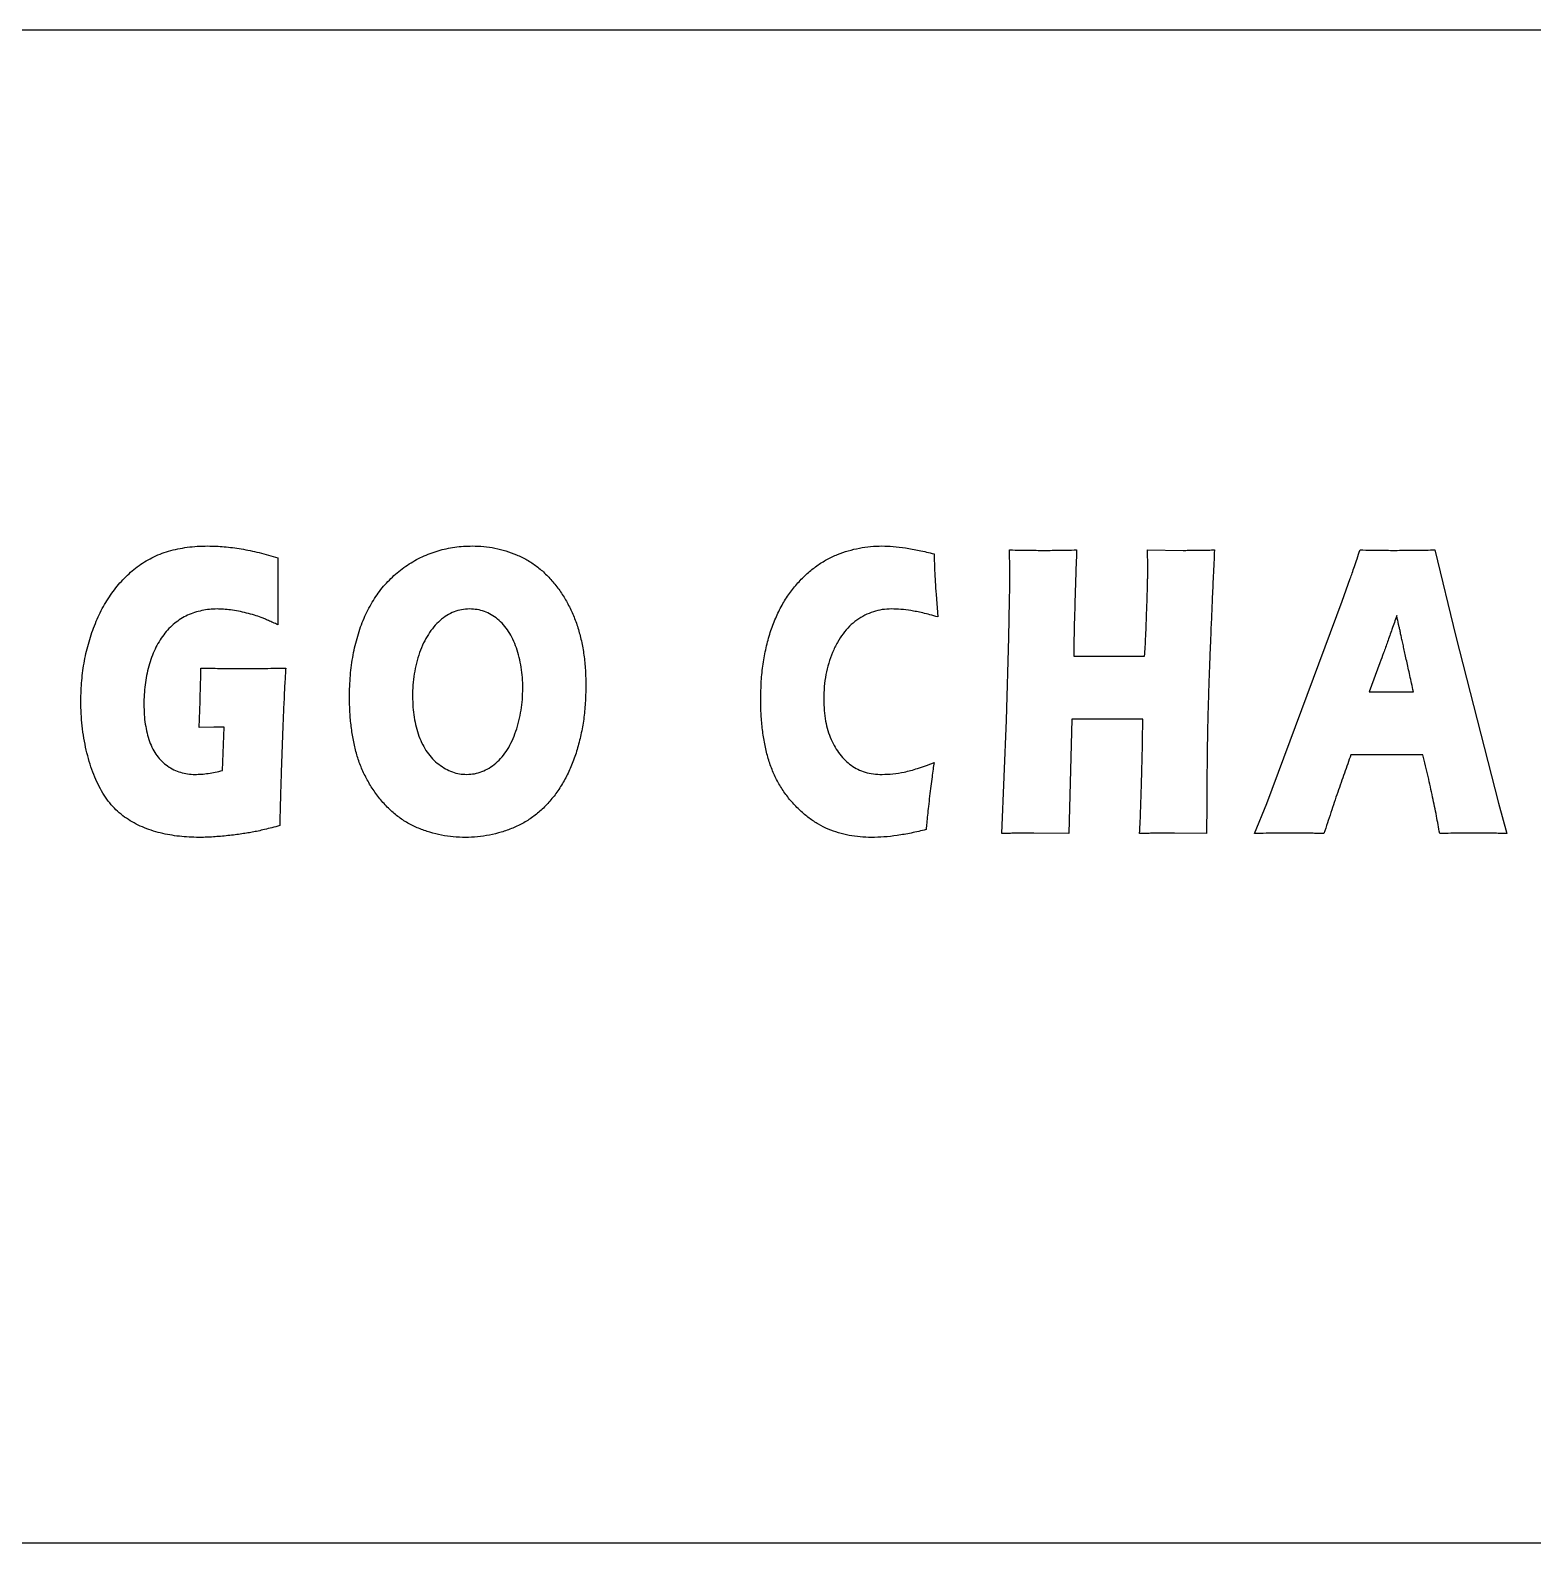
# Model space of a CAD drawing. Header units: millimetres. Extents: x -93 to 201, y -46 to 266.
# Drawn here: x 53.7 to 133.2, y 186.2 to 266.2 of the extents above; entities that cross this region are included whole.
import ezdxf

# ---------------------------------------------------------------- set-up
doc = ezdxf.new("R2010")
doc.units = ezdxf.units.MM

msp = doc.modelspace()

# ---------------------------------------------------------------- linework, layer by layer
at = {"color": 7, "linetype": 'Continuous', "lineweight": 25}
for p, q in [((200.738, 266.214), (-54.262, 266.214)), ((101.53, 238.52), (101.56, 237.641)), ((105.54, 237.674), (105.53, 238.728)), ((112.822, 238.728), (114.7, 238.705)), ((128.023, 238.728), (129.13, 234.145)), ((66.822, 238.312), (66.822, 234.77)), ((123.121, 236.013), (123.544, 237.211)), ((101.641, 236.378), (101.739, 235.187)), ((105.491, 234.103), (105.524, 236.046)), ((119.13, 225.31), (123.121, 236.013)), ((105.371, 229.728), (105.491, 234.103)), ((129.13, 234.145), (131.383, 225.333)), ((108.916, 233.103), (112.666, 233.103)), ((125.113, 232.758), (124.543, 231.228)), ((124.543, 231.228), (126.887, 231.228)), ((62.655, 229.34), (62.707, 230.704)), ((105.114, 223.728), (105.371, 229.728)), ((108.825, 229.77), (108.659, 223.728)), ((112.575, 229.77), (108.825, 229.77)), ((63.43, 229.353), (62.655, 229.34)), ((63.993, 229.353), (63.43, 229.353)), ((63.905, 227.062), (63.993, 229.353)), ((127.388, 227.895), (123.583, 227.895)), ((118.489, 223.728), (119.13, 225.31)), ((131.383, 225.333), (131.822, 223.728)), ((108.659, 223.728), (106.816, 223.751)), ((115.95, 223.728), (114.241, 223.751)), ((-54.262, 186.214), (200.738, 186.214))]:
    msp.add_line(p, q, dxfattribs=at)
for points, knots in [([(56.405, 230.733), (56.408, 230.916), (56.413, 231.278), (56.451, 231.815), (56.507, 232.343), (56.594, 232.861), (56.7, 233.37), (56.834, 233.868), (56.99, 234.357), (57.169, 234.835), (57.369, 235.295), (57.593, 235.733), (57.842, 236.144), (58.109, 236.532), (58.394, 236.898), (58.706, 237.233), (59.036, 237.548), (59.386, 237.838), (59.762, 238.097), (60.165, 238.322), (60.592, 238.517), (61.05, 238.666), (61.532, 238.788), (62.039, 238.875), (62.573, 238.929), (62.937, 238.934), (63.124, 238.937)], [0, 0, 0, 0, 0.045831, 0.090931, 0.135385, 0.179325, 0.222812, 0.266011, 0.308964, 0.351769, 0.394027, 0.435133, 0.475264, 0.514677, 0.553524, 0.591739, 0.629742, 0.667909, 0.70596, 0.744424, 0.783607, 0.823883, 0.865225, 0.908403, 0.953071, 1, 1, 1, 1]), ([(63.124, 238.937), (63.41, 238.929), (64, 238.912), (64.904, 238.788), (65.854, 238.593), (66.492, 238.407), (66.822, 238.312)], [0, 0, 0, 0, 0.2277271, 0.4702001, 0.7263577, 1, 1, 1, 1]), ([(70.614, 230.929), (70.616, 231.124), (70.622, 231.51), (70.658, 232.079), (70.716, 232.63), (70.8, 233.162), (70.912, 233.675), (71.041, 234.173), (71.197, 234.652), (71.379, 235.11), (71.584, 235.547), (71.812, 235.963), (72.066, 236.352), (72.339, 236.72), (72.64, 237.058), (72.964, 237.372), (73.31, 237.662), (73.677, 237.929), (74.063, 238.165), (74.462, 238.371), (74.872, 238.549), (75.298, 238.688), (75.734, 238.798), (76.182, 238.882), (76.641, 238.926), (76.951, 238.933), (77.108, 238.937)], [0, 0, 0, 0, 0.050564, 0.099808, 0.147538, 0.193893, 0.239282, 0.283423, 0.326851, 0.369459, 0.411043, 0.451768, 0.491963, 0.53128, 0.570276, 0.609004, 0.647875, 0.687085, 0.726292, 0.764853, 0.803352, 0.841806, 0.880631, 0.919742, 0.959535, 1, 1, 1, 1]), ([(77.108, 238.937), (77.31, 238.931), (77.712, 238.92), (78.307, 238.829), (78.89, 238.681), (79.46, 238.477), (80.01, 238.213), (80.525, 237.87), (81.002, 237.456), (81.439, 236.977), (81.835, 236.446), (82.176, 235.87), (82.468, 235.257), (82.707, 234.603), (82.888, 233.903), (83.022, 233.156), (83.1, 232.358), (83.109, 231.81), (83.114, 231.528)], [0, 0, 0, 0, 0.056515, 0.112354, 0.168074, 0.224521, 0.281256, 0.338409, 0.396937, 0.457508, 0.519542, 0.581739, 0.644591, 0.709205, 0.776044, 0.846648, 0.921056, 1, 1, 1, 1]), ([(92.364, 230.821), (92.37, 231.142), (92.382, 231.767), (92.477, 232.681), (92.636, 233.544), (92.855, 234.356), (93.14, 235.108), (93.472, 235.803), (93.868, 236.429), (94.318, 236.986), (94.806, 237.473), (95.317, 237.891), (95.856, 238.229), (96.416, 238.493), (96.992, 238.692), (97.578, 238.83), (98.173, 238.92), (98.572, 238.931), (98.773, 238.937)], [0, 0, 0, 0, 0.082726, 0.161621, 0.236875, 0.309217, 0.378398, 0.444456, 0.507825, 0.56941, 0.628864, 0.68546, 0.739737, 0.792767, 0.844973, 0.89684, 0.948089, 1, 1, 1, 1]), ([(98.773, 238.937), (98.971, 238.931), (99.388, 238.919), (100.046, 238.834), (100.768, 238.705), (101.268, 238.583), (101.53, 238.52)], [0, 0, 0, 0, 0.212184, 0.447957, 0.710689, 1, 1, 1, 1]), ([(105.53, 238.728), (105.725, 238.725), (106.087, 238.718), (106.592, 238.713), (107.018, 238.704), (107.276, 238.705), (107.392, 238.705)], [0, 0, 0, 0, 0.312952, 0.583928, 0.812954, 1, 1, 1, 1]), ([(107.392, 238.705), (107.488, 238.705), (107.708, 238.704), (108.083, 238.714), (108.548, 238.718), (108.888, 238.725), (109.072, 238.728)], [0, 0, 0, 0, 0.170524, 0.3934, 0.670528, 1, 1, 1, 1]), ([(109.072, 238.728), (109.053, 238.213), (109.015, 237.214), (108.976, 235.761), (108.936, 234.401), (108.922, 233.525), (108.916, 233.103)], [0, 0, 0, 0, 0.2749487, 0.5330554, 0.7749391, 1, 1, 1, 1]), ([(112.835, 237.683), (112.835, 237.743), (112.836, 237.88), (112.831, 238.113), (112.829, 238.402), (112.824, 238.613), (112.822, 238.728)], [0, 0, 0, 0, 0.171323, 0.392507, 0.669756, 1, 1, 1, 1]), ([(114.7, 238.705), (114.731, 238.705), (114.802, 238.706), (114.926, 238.705), (115.083, 238.709), (115.274, 238.712), (115.499, 238.715), (115.757, 238.719), (116.049, 238.721), (116.255, 238.726), (116.364, 238.728)], [0, 0, 0, 0, 0.0547883, 0.1291439, 0.223087, 0.3385504, 0.4735786, 0.6281722, 0.8042884, 1, 1, 1, 1]), ([(116.364, 238.728), (116.341, 238.273), (116.298, 237.392), (116.245, 236.115), (116.192, 234.929), (116.146, 233.835), (116.108, 232.83), (116.07, 231.915), (116.047, 231.09), (116.02, 230.335), (116.006, 229.609), (115.987, 228.87), (115.98, 228.098), (115.97, 227.291), (115.959, 226.449), (115.953, 225.572), (115.95, 224.661), (115.95, 224.043), (115.95, 223.728)], [0, 0, 0, 0, 0.091203, 0.176309, 0.255338, 0.328497, 0.395354, 0.456351, 0.511472, 0.560298, 0.607379, 0.656628, 0.708038, 0.761834, 0.818016, 0.876365, 0.937098, 1, 1, 1, 1]), ([(123.544, 237.211), (123.578, 237.309), (123.652, 237.524), (123.771, 237.874), (123.913, 238.282), (124.01, 238.573), (124.062, 238.728)], [0, 0, 0, 0, 0.193324, 0.425181, 0.69365, 1, 1, 1, 1]), ([(124.062, 238.728), (124.271, 238.725), (124.659, 238.718), (125.197, 238.713), (125.643, 238.704), (125.909, 238.705), (126.028, 238.705)], [0, 0, 0, 0, 0.319549, 0.592725, 0.819551, 1, 1, 1, 1]), ([(126.028, 238.705), (126.374, 238.707), (127.039, 238.709), (127.704, 238.722), (128.023, 238.728)], [0, 0, 0, 0, 0.52036, 1, 1, 1, 1]), ([(101.56, 237.641), (101.57, 237.44), (101.59, 237.019), (101.624, 236.598), (101.641, 236.378)], [0, 0, 0, 0, 0.476489, 1, 1, 1, 1]), ([(105.524, 236.046), (105.529, 236.323), (105.539, 236.865), (105.54, 237.408), (105.54, 237.674)], [0, 0, 0, 0, 0.510029, 1, 1, 1, 1]), ([(112.666, 233.103), (112.677, 233.268), (112.702, 233.625), (112.729, 234.2), (112.76, 234.855), (112.778, 235.444), (112.796, 235.928), (112.805, 236.269), (112.816, 236.58), (112.821, 236.86), (112.829, 237.109), (112.831, 237.329), (112.836, 237.516), (112.835, 237.631), (112.835, 237.683)], [0, 0, 0, 0, 0.108178, 0.23404, 0.376926, 0.537523, 0.619242, 0.693839, 0.761338, 0.822429, 0.87713, 0.924716, 0.965912, 1, 1, 1, 1]), ([(63.609, 235.603), (63.473, 235.6), (63.204, 235.594), (62.807, 235.524), (62.421, 235.421), (62.047, 235.275), (61.69, 235.088), (61.362, 234.848), (61.057, 234.567), (60.781, 234.24), (60.535, 233.875), (60.317, 233.476), (60.141, 233.04), (59.991, 232.577), (59.879, 232.09), (59.798, 231.586), (59.748, 231.07), (59.742, 230.721), (59.739, 230.545)], [0, 0, 0, 0, 0.0569309, 0.1127234, 0.1683432, 0.2245221, 0.2806918, 0.3367489, 0.3943735, 0.4540795, 0.5156539, 0.5787556, 0.6442297, 0.7125667, 0.7826381, 0.8536134, 0.9262674, 1, 1, 1, 1]), ([(66.822, 234.77), (66.736, 234.809), (66.574, 234.883), (66.343, 234.988), (66.138, 235.076), (65.892, 235.175), (65.574, 235.284), (65.168, 235.391), (64.748, 235.49), (64.338, 235.552), (63.962, 235.595), (63.722, 235.6), (63.609, 235.603)], [0, 0, 0, 0, 0.084443, 0.160193, 0.226861, 0.284479, 0.398597, 0.527669, 0.660284, 0.785336, 0.898768, 1, 1, 1, 1]), ([(76.968, 235.603), (76.826, 235.596), (76.545, 235.581), (76.136, 235.461), (75.751, 235.265), (75.389, 234.996), (75.06, 234.658), (74.77, 234.26), (74.517, 233.803), (74.315, 233.291), (74.15, 232.743), (74.033, 232.168), (73.959, 231.575), (73.951, 231.172), (73.947, 230.968)], [0, 0, 0, 0, 0.069483, 0.137545, 0.207285, 0.280733, 0.35751, 0.437453, 0.522025, 0.612752, 0.707214, 0.802303, 0.899873, 1, 1, 1, 1]), ([(79.78, 231.411), (79.777, 231.6), (79.772, 231.971), (79.702, 232.517), (79.602, 233.042), (79.451, 233.539), (79.267, 233.999), (79.038, 234.412), (78.768, 234.77), (78.456, 235.067), (78.118, 235.308), (77.754, 235.48), (77.368, 235.586), (77.102, 235.597), (76.968, 235.603)], [0, 0, 0, 0, 0.100953, 0.198479, 0.29366, 0.386299, 0.475241, 0.558313, 0.637754, 0.714033, 0.78771, 0.858261, 0.928444, 1, 1, 1, 1]), ([(99.287, 235.603), (99.121, 235.597), (98.793, 235.585), (98.315, 235.468), (97.864, 235.282), (97.441, 235.021), (97.05, 234.695), (96.708, 234.294), (96.406, 233.83), (96.153, 233.306), (95.948, 232.734), (95.803, 232.126), (95.713, 231.488), (95.702, 231.053), (95.697, 230.831)], [0, 0, 0, 0, 0.07499, 0.147323, 0.220316, 0.294266, 0.370255, 0.448575, 0.530881, 0.618994, 0.710381, 0.803934, 0.900173, 1, 1, 1, 1]), ([(101.739, 235.187), (101.598, 235.224), (101.331, 235.293), (100.953, 235.391), (100.614, 235.462), (100.228, 235.53), (99.791, 235.588), (99.45, 235.598), (99.287, 235.603)], [0, 0, 0, 0, 0.175414, 0.331504, 0.470272, 0.590888, 0.803973, 1, 1, 1, 1]), ([(126.002, 235.252), (125.919, 235.009), (125.761, 234.547), (125.524, 233.891), (125.314, 233.301), (125.177, 232.932), (125.113, 232.758)], [0, 0, 0, 0, 0.290107, 0.55381, 0.7903, 1, 1, 1, 1]), ([(126.887, 231.228), (126.854, 231.376), (126.79, 231.663), (126.701, 232.082), (126.612, 232.474), (126.531, 232.841), (126.456, 233.182), (126.388, 233.499), (126.322, 233.788), (126.264, 234.052), (126.211, 234.29), (126.168, 234.503), (126.123, 234.69), (126.088, 234.852), (126.058, 234.989), (126.037, 235.1), (126.016, 235.184), (126.006, 235.232), (126.002, 235.252)], [0, 0, 0, 0, 0.110043, 0.214346, 0.311534, 0.402979, 0.487912, 0.566332, 0.638409, 0.703972, 0.763022, 0.816332, 0.862527, 0.902979, 0.936918, 0.964347, 0.98543, 1, 1, 1, 1]), ([(62.707, 230.704), (62.711, 230.794), (62.718, 231.007), (62.729, 231.295), (62.737, 231.582), (62.744, 231.847), (62.747, 232.149), (62.747, 232.364), (62.746, 232.478)], [0, 0, 0, 0, 0.152342, 0.359741, 0.488191, 0.63681, 0.807404, 1, 1, 1, 1]), ([(62.746, 232.478), (63.084, 232.472), (63.743, 232.46), (64.401, 232.457), (64.722, 232.455)], [0, 0, 0, 0, 0.512382, 1, 1, 1, 1]), ([(64.722, 232.455), (64.976, 232.455), (65.454, 232.453), (66.126, 232.462), (66.711, 232.467), (67.073, 232.475), (67.239, 232.478)], [0, 0, 0, 0, 0.302697, 0.569186, 0.802045, 1, 1, 1, 1]), ([(67.239, 232.478), (67.231, 232.348), (67.216, 232.075), (67.188, 231.645), (67.166, 231.176), (67.144, 230.668), (67.116, 230.122), (67.096, 229.537), (67.067, 228.913), (67.047, 228.264), (67.025, 227.616), (67, 226.997), (66.986, 226.419), (66.97, 225.883), (66.951, 225.39), (66.944, 224.937), (66.932, 224.527), (66.928, 224.268), (66.926, 224.145)], [0, 0, 0, 0, 0.046919, 0.098537, 0.15481, 0.215763, 0.281412, 0.351724, 0.426342, 0.506016, 0.585299, 0.659512, 0.729017, 0.793061, 0.852423, 0.906691, 0.955886, 1, 1, 1, 1]), ([(83.114, 231.528), (83.108, 231.229), (83.096, 230.643), (83.012, 229.782), (82.865, 228.958), (82.665, 228.176), (82.413, 227.439), (82.107, 226.758), (81.747, 226.135), (81.337, 225.572), (80.883, 225.07), (80.38, 224.645), (79.839, 224.284), (79.255, 224.004), (78.646, 223.792), (78.024, 223.632), (77.387, 223.54), (76.958, 223.527), (76.743, 223.52)], [0, 0, 0, 0, 0.0777116, 0.1526356, 0.2249355, 0.295219, 0.3627444, 0.4272117, 0.4892192, 0.5496666, 0.60824, 0.664945, 0.7207975, 0.7770088, 0.8330174, 0.8883663, 0.9440063, 1, 1, 1, 1]), ([(76.818, 226.853), (76.956, 226.861), (77.228, 226.877), (77.628, 226.992), (78.006, 227.186), (78.365, 227.448), (78.694, 227.778), (78.982, 228.174), (79.225, 228.63), (79.423, 229.14), (79.579, 229.684), (79.698, 230.248), (79.767, 230.825), (79.776, 231.214), (79.78, 231.411)], [0, 0, 0, 0, 0.068582, 0.136163, 0.205951, 0.27965, 0.357045, 0.437677, 0.523258, 0.61472, 0.710064, 0.805811, 0.901853, 1, 1, 1, 1]), ([(62.646, 223.52), (62.473, 223.524), (62.129, 223.531), (61.616, 223.573), (61.109, 223.649), (60.609, 223.75), (60.124, 223.89), (59.661, 224.064), (59.225, 224.279), (58.813, 224.524), (58.431, 224.816), (58.086, 225.157), (57.771, 225.545), (57.491, 225.98), (57.245, 226.461), (57.026, 226.982), (56.842, 227.547), (56.683, 228.146), (56.563, 228.775), (56.47, 229.418), (56.418, 230.073), (56.41, 230.512), (56.405, 230.733)], [0, 0, 0, 0, 0.047432, 0.094404, 0.14142, 0.188318, 0.234558, 0.279855, 0.323993, 0.367867, 0.411461, 0.455738, 0.501095, 0.548319, 0.59766, 0.64938, 0.703407, 0.760758, 0.819701, 0.879325, 0.939148, 1, 1, 1, 1]), ([(59.739, 230.545), (59.743, 230.368), (59.75, 230.023), (59.805, 229.519), (59.9, 229.046), (60.026, 228.603), (60.198, 228.2), (60.413, 227.843), (60.677, 227.54), (60.982, 227.291), (61.318, 227.096), (61.676, 226.954), (62.055, 226.871), (62.313, 226.859), (62.444, 226.853)], [0, 0, 0, 0, 0.102935, 0.20071, 0.294028, 0.383489, 0.46801, 0.547886, 0.624825, 0.700619, 0.775844, 0.84979, 0.924059, 1, 1, 1, 1]), ([(76.743, 223.52), (76.53, 223.525), (76.107, 223.536), (75.48, 223.631), (74.866, 223.781), (74.267, 223.991), (73.692, 224.268), (73.156, 224.629), (72.659, 225.062), (72.208, 225.565), (71.806, 226.119), (71.464, 226.71), (71.18, 227.329), (70.966, 227.983), (70.809, 228.67), (70.696, 229.391), (70.626, 230.148), (70.618, 230.665), (70.614, 230.929)], [0, 0, 0, 0, 0.0588618, 0.117071, 0.1748433, 0.2333862, 0.2921524, 0.3509783, 0.4113729, 0.4740325, 0.5374006, 0.6001758, 0.6624696, 0.7253672, 0.7900593, 0.8571855, 0.9270699, 1, 1, 1, 1]), ([(73.947, 230.968), (73.952, 230.781), (73.961, 230.415), (74.023, 229.878), (74.131, 229.365), (74.277, 228.878), (74.471, 228.429), (74.71, 228.026), (74.994, 227.673), (75.324, 227.383), (75.677, 227.146), (76.048, 226.98), (76.429, 226.871), (76.688, 226.859), (76.818, 226.853)], [0, 0, 0, 0, 0.10046, 0.196809, 0.290434, 0.381996, 0.469814, 0.552784, 0.633265, 0.712213, 0.788449, 0.8608, 0.930308, 1, 1, 1, 1]), ([(98.223, 223.52), (98.022, 223.524), (97.625, 223.533), (97.04, 223.622), (96.477, 223.758), (95.932, 223.949), (95.41, 224.209), (94.912, 224.537), (94.438, 224.94), (93.989, 225.403), (93.583, 225.926), (93.232, 226.498), (92.949, 227.118), (92.729, 227.78), (92.564, 228.483), (92.449, 229.227), (92.375, 230.01), (92.367, 230.547), (92.364, 230.821)], [0, 0, 0, 0, 0.0570738, 0.1128239, 0.1673951, 0.221695, 0.2764175, 0.3324964, 0.3909028, 0.4525905, 0.5154142, 0.5786358, 0.6427646, 0.7084578, 0.7765637, 0.8477082, 0.9219908, 1, 1, 1, 1]), ([(95.697, 230.831), (95.702, 230.631), (95.713, 230.245), (95.782, 229.688), (95.907, 229.177), (96.075, 228.71), (96.287, 228.291), (96.535, 227.919), (96.82, 227.598), (97.138, 227.327), (97.495, 227.11), (97.894, 226.962), (98.329, 226.867), (98.633, 226.858), (98.789, 226.853)], [0, 0, 0, 0, 0.105796, 0.204265, 0.296498, 0.383905, 0.46637, 0.544597, 0.619875, 0.692838, 0.765246, 0.839607, 0.91712, 1, 1, 1, 1]), ([(112.405, 223.728), (112.415, 223.949), (112.435, 224.399), (112.466, 225.088), (112.486, 225.804), (112.511, 226.546), (112.529, 227.314), (112.551, 228.109), (112.561, 228.93), (112.57, 229.487), (112.575, 229.77)], [0, 0, 0, 0, 0.109434, 0.22371, 0.342252, 0.465101, 0.592241, 0.723688, 0.859421, 1, 1, 1, 1]), ([(98.789, 226.853), (98.976, 226.861), (99.367, 226.876), (99.869, 226.955), (100.305, 227.063), (100.681, 227.17), (101.093, 227.312), (101.38, 227.421), (101.53, 227.478)], [0, 0, 0, 0, 0.1983406, 0.4150505, 0.5370668, 0.6747975, 0.8291526, 1, 1, 1, 1]), ([(101.53, 227.478), (101.513, 227.361), (101.474, 227.108), (101.42, 226.694), (101.358, 226.219), (101.296, 225.701), (101.235, 225.186), (101.188, 224.712), (101.143, 224.304), (101.123, 224.052), (101.114, 223.937)], [0, 0, 0, 0, 0.099646, 0.215687, 0.350968, 0.502663, 0.654252, 0.787298, 0.902907, 1, 1, 1, 1]), ([(123.583, 227.895), (123.466, 227.572), (123.228, 226.911), (122.872, 225.894), (122.517, 224.827), (122.276, 224.099), (122.154, 223.728)], [0, 0, 0, 0, 0.233974, 0.478194, 0.733839, 1, 1, 1, 1]), ([(128.274, 223.728), (128.219, 224.037), (128.104, 224.681), (127.895, 225.683), (127.659, 226.764), (127.481, 227.509), (127.388, 227.895)], [0, 0, 0, 0, 0.220599, 0.460801, 0.720527, 1, 1, 1, 1]), ([(62.444, 226.853), (62.558, 226.856), (62.792, 226.861), (63.15, 226.903), (63.524, 226.968), (63.775, 227.03), (63.905, 227.062)], [0, 0, 0, 0, 0.231092, 0.474449, 0.728997, 1, 1, 1, 1]), ([(66.926, 224.145), (66.786, 224.107), (66.519, 224.036), (66.135, 223.943), (65.791, 223.859), (65.473, 223.796), (65.16, 223.742), (64.829, 223.694), (64.469, 223.643), (64.087, 223.604), (63.702, 223.568), (63.33, 223.542), (62.981, 223.525), (62.755, 223.521), (62.646, 223.52)], [0, 0, 0, 0, 0.100092, 0.19126, 0.272972, 0.344925, 0.415727, 0.492337, 0.576376, 0.666937, 0.758095, 0.843838, 0.924206, 1, 1, 1, 1]), ([(101.114, 223.937), (100.852, 223.873), (100.345, 223.749), (99.599, 223.62), (98.897, 223.536), (98.442, 223.525), (98.223, 223.52)], [0, 0, 0, 0, 0.276192, 0.534674, 0.775219, 1, 1, 1, 1]), ([(106.816, 223.751), (106.781, 223.751), (106.702, 223.751), (106.568, 223.752), (106.402, 223.747), (106.204, 223.744), (105.975, 223.741), (105.716, 223.738), (105.425, 223.735), (105.221, 223.731), (105.114, 223.728)], [0, 0, 0, 0, 0.061179, 0.139564, 0.237086, 0.353724, 0.487566, 0.640525, 0.81069, 1, 1, 1, 1]), ([(114.241, 223.751), (114.203, 223.751), (114.118, 223.751), (113.971, 223.752), (113.792, 223.747), (113.578, 223.744), (113.333, 223.741), (113.053, 223.738), (112.741, 223.735), (112.52, 223.731), (112.405, 223.728)], [0, 0, 0, 0, 0.062051, 0.140058, 0.239355, 0.354606, 0.489357, 0.640062, 0.812041, 1, 1, 1, 1]), ([(120.386, 223.751), (120.274, 223.751), (120.017, 223.752), (119.588, 223.743), (119.068, 223.738), (118.692, 223.732), (118.489, 223.728)], [0, 0, 0, 0, 0.178372, 0.404793, 0.679232, 1, 1, 1, 1]), ([(122.154, 223.728), (122.04, 223.731), (121.823, 223.735), (121.515, 223.738), (121.241, 223.741), (121.003, 223.744), (120.799, 223.747), (120.63, 223.752), (120.496, 223.751), (120.419, 223.751), (120.386, 223.751)], [0, 0, 0, 0, 0.1933858, 0.3683318, 0.5230233, 0.6574607, 0.7734858, 0.8692581, 0.9447569, 1, 1, 1, 1]), ([(130.191, 223.751), (130.07, 223.751), (129.802, 223.752), (129.361, 223.743), (128.843, 223.738), (128.472, 223.732), (128.274, 223.728)], [0, 0, 0, 0, 0.190136, 0.419343, 0.68929, 1, 1, 1, 1]), ([(131.822, 223.728), (131.716, 223.731), (131.514, 223.735), (131.227, 223.738), (130.973, 223.741), (130.753, 223.744), (130.565, 223.747), (130.411, 223.752), (130.29, 223.751), (130.22, 223.751), (130.191, 223.751)], [0, 0, 0, 0, 0.1956265, 0.3712658, 0.5269489, 0.6626761, 0.7764527, 0.8722705, 0.9461141, 1, 1, 1, 1])]:
    msp.add_open_spline(points, degree=3, knots=knots, dxfattribs=at)

doc.saveas('drawing.dxf')
